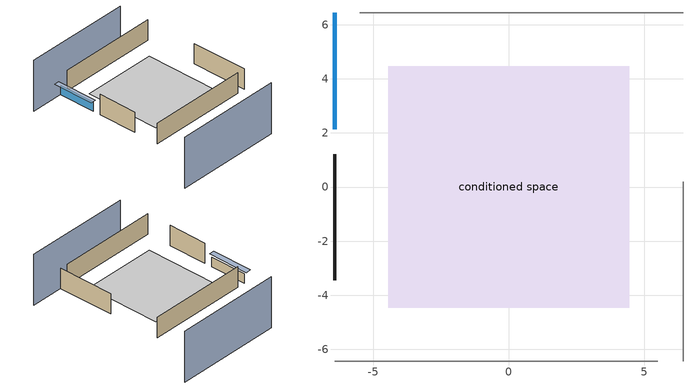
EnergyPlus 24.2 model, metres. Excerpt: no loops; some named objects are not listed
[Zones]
conditioned space
 floor adiabatic (Floor1 construction): -4.45,-4.45 -4.45,4.45 4.45,4.45 4.45,-4.45 z3.66
 wall outside (AdiabaticWallConstruction): -6.44,6.44 -6.44,2.13 z3.66:4.79
 wall outside (Wall1 construction): -6.44,1.2 -6.44,-3.45 z3.66:6.1
 wall adiabatic (Wall2 construction): 6.44,6.44 -5.51,6.44 z3.66:6.1
 wall adiabatic (Wall3 construction): 6.44,-6.44 6.44,0.2 z3.66:6.1
 wall adiabatic (Wall4 construction): -6.44,-6.44 5.51,-6.44 z3.66:6.1
 window (WindowConstruction): -6.44,6.44 -6.44,2.13 z3.66:4.79
 ceiling adiabatic (Floor2 construction): 4.45,-4.45 4.45,4.45 -4.45,4.45 -4.45,-4.45 z3.66
shading: 6.44,10.1 -6.44,10.1 / -6.44,-10.1 6.44,-10.1 z0:6.1; -6.44,1.83 -6.44,6.74 -7.05,6.74 -7.05,1.83 z5.09
[Building]
Building 1: Terrain=Suburbs
[Site:Location]
Renton Muni_WA: Latitude {deg}=47.49; Longitude {deg}=-122.21; Time Zone {hr}=-8; Elevation {m}=9; Keep Site Location Information=Yes
[Site:GroundTemperature:Shallow]
9.86948, 8.64481, 8.54673, 9.1279, 11.461, 13.7832, 15.7964, 17.0717, 17.1801, 16.1428, 14.1809, 11.93
[Site:WaterMainsTemperature]
Calculation Method=Schedule; Temperature Schedule=mains temperature schedule
[Material] Roughness=Rough; Thermal Absorptance=0.9
Name | Thickness {m} | Conductivity {W/m-K} | Density {kg/m3} | Specific Heat {J/kg-K} | Solar Absorptance | Visible Absorptance
ceiling stud and cavity | 0.0889 | 1.05181 | 20.9862 | 1087.66 | 0.7 | 0.7
floor covering | 0.0127 | 9.015625 | 54.468 | 1339.84 | 0.6 | 0.6
floor stud and cavity | 0.0889 | 2.00347 | 50.32683 | 1063.81 | 0.7 | 0.7
furniture material conditioned space 1 | 0.1524 | 0.115458 | 640.8 | 1214.23 | 0.6 | 0.6
gypsum board | 0.0127 | 0.160291 | 801 | 837.4 | 0.6 | 0.6
gypsum board 1 | 0.00254 | 0.160291 | 801 | 837.4 | 0.6 | 0.6
osb sheathing 0.5 in.; osb sheathing 0.5 in. 1; osb sheathing 0.5 in. 2; osb sheathing 0.5 in. 3 | 0.0127 | 0.115458 | 512.64 | 1214.23 | 0.7 | 0.7
wall rigid ins | 0.051816 | 0.029427 | 32.04 | 1214.23 | 0.7 | 0.7
wall rigid ins 1 | 0.512978 | 0.029427 | 32.04 | 1214.23 | 0.7 | 0.7
wall stud and cavity | 0.1397 | 0.230639 | 139.0536 | 1170.24 | 0.7 | 0.7
wall stud and cavity 1 | 0.1397 | 0.506836 | 139.0536 | 1170.24 | 0.7 | 0.7
wall stud and cavity 2 | 0.0889 | 0.380278 | 52.3479 | 1209.89 | 0.7 | 0.7
wall stud and cavity 3 | 0.0889 | 0.391764 | 83.0341 | 1211.67 | 0.7 | 0.7
wood siding | 0.0254 | 0.102417 | 544.68 | 1172.36 | 0.85 | 0.85
wood siding 1 | 0.0254 | 0.102417 | 544.68 | 1172.36 | 0.7 | 0.7
[WindowMaterial:SimpleGlazingSystem]
WindowMaterial: U-Factor {W/m2-K}=2.15764; Solar Heat Gain Coefficient=0.44
[Construction]
AdiabaticWallConstruction: wood siding 1, wall rigid ins 1, wall stud and cavity 2, gypsum board
Floor1 construction: floor stud and cavity, floor covering
Floor2 construction: ceiling stud and cavity, gypsum board 1
furniture construction conditioned space 1: furniture material conditioned space 1
PartitionWallConstruction: gypsum board, wall stud and cavity 3, gypsum board
Wall1 construction: wood siding, wall rigid ins, osb sheathing 0.5 in., wall stud and cavity, gypsum board
Wall2 construction: osb sheathing 0.5 in. 1, wall stud and cavity 1, gypsum board
Wall3 construction: osb sheathing 0.5 in. 2, wall stud and cavity 1, gypsum board
Wall4 construction: osb sheathing 0.5 in. 3, wall stud and cavity 1, gypsum board
WindowConstruction: WindowMaterial
[Zone]
conditioned space: Multiplier=1; Volume {m3}=193.461; Part of Total Floor Area=Yes
[Space]
conditioned space 1: Zone=conditioned space; Volume {m3}=193.461
[SurfaceProperty:IncidentSolarMultiplier]
Window1: Incident Solar Multiplier=1; Incident Solar Multiplier Schedule=trans schedule winter=0.85 summer=0.7
[InternalMass] Zone or ZoneList=conditioned space; Space or SpaceList=conditioned space 1
Name | Construction | Surface Area {m2}
furniture mass conditioned space 1 | furniture construction conditioned space 1 | 31.73568
partition wall mass | PartitionWallConstruction | 79.3392
[ElectricEquipment] Zone or ZoneList or Space or SpaceList=conditioned space 1; Design Level Calculation Method=EquipmentLevel; Fraction Latent=0
Name | Schedule | Design Level {W} | Fraction Radiant | Fraction Lost
clothes dryer | clothes dryer schedule | 0 | 0 | 1
clothes washer | clothes washer schedule | 0 | 0 | 1
cooking range | cooking range schedule | 0 | 0 | 1
dishwasher | dishwasher schedule | 0 | 0 | 1
fridge | fridge schedule | 46.9578 | 0.6 | 0
mech vent house fan | mech vent house fan schedule | 0 | 0 | 1
mech vent house fan cfis | mech vent house fan cfis schedule | 0 | 0 | 0
whole house fan | Always On Discrete | 0 | 0 | 1
[OtherEquipment] Zone or ZoneList or Space or SpaceList=conditioned space 1; Design Level Calculation Method=EquipmentLevel
Name | Fuel Type | Schedule | Design Level {W} | Fraction Latent | Fraction Radiant | Fraction Lost
clothes dryer 1 | Electricity | clothes dryer schedule | 0 | 0 | 0 | 1
cooking range 1 | Electricity | cooking range schedule | 0 | 0 | 0 | 1
general water use latent | None | general water use schedule | 0 | 1 | 0 | 0
general water use sensible | None | general water use schedule | 0 | 0 | 0.6 | 0
mech vent house fan latent load | None | Always On Discrete | 0 | 1 | 0 | 0
mech vent house fan sensible load | None | Always On Discrete | 0 | 0 | 0 | 0
water heater energy adjustment1 | Electricity | Always On Discrete | 0.01 | 0 | 0 | 1
[ZoneInfiltration:DesignFlowRate] Zone or ZoneList or Space or SpaceList=conditioned space 1; Schedule=Always On Discrete; Design Flow Rate Calculation Method=Flow/Zone; Design Flow Rate {m3/s}=0
infil flow; natural vent flow; whole house fan flow
[AvailabilityManager:Scheduled]
room ac airloop Availability Manager: Schedule=Always On Discrete
[EnergyManagementSystem:GlobalVariable]
infil_program_Qfan
infil_program_Qinf
natural_vent_program_Qnv
natural_vent_program_Qwhf
room_ac_airloop_Fan_RTF
[EnergyManagementSystem:Sensor]
Name | Output:Variable or Output:Meter Index Key | Output:Variable or Output:Meter
airflow_gain | infil flow | Infiltration Sensible Heat Gain Energy
airflow_gain_1 | natural vent flow | Infiltration Sensible Heat Gain Energy
airflow_gain_2 | whole house fan flow | Infiltration Sensible Heat Gain Energy
airflow_loss | infil flow | Infiltration Sensible Heat Loss Energy
airflow_loss_1 | natural vent flow | Infiltration Sensible Heat Loss Energy
airflow_loss_2 | whole house fan flow | Infiltration Sensible Heat Loss Energy
clg_load_cond |  | Cooling:EnergyTransfer:Zone:CONDITIONED SPACE
clg_sp_s; clg_sp_s_1 | cooling setpoint | Schedule Value
cool_season | cooling season schedule | Schedule Value
htg_load_cond |  | Heating:EnergyTransfer:Zone:CONDITIONED SPACE
htg_spt; htg_sp_s; htg_sp_s_1 | heating setpoint | Schedule Value
ig_ee_conv | clothes dryer | Electric Equipment Convective Heating Energy
ig_ee_conv_2 | cooking range | Electric Equipment Convective Heating Energy
ig_ee_conv_4 | fridge | Electric Equipment Convective Heating Energy
ig_ee_conv_5 | whole house fan | Electric Equipment Convective Heating Energy
ig_ee_rad | clothes dryer | Electric Equipment Radiant Heating Energy
ig_ee_rad_2 | cooking range | Electric Equipment Radiant Heating Energy
ig_ee_rad_4 | fridge | Electric Equipment Radiant Heating Energy
ig_ee_rad_5 | whole house fan | Electric Equipment Radiant Heating Energy
ig_oe_conv | clothes dryer 1 | Other Equipment Convective Heating Energy
ig_oe_conv_1 | cooking range 1 | Other Equipment Convective Heating Energy
ig_oe_conv_2 | general water use latent | Other Equipment Convective Heating Energy
ig_oe_conv_3 | general water use sensible | Other Equipment Convective Heating Energy
ig_oe_conv_4 | water heater energy adjustment1 | Other Equipment Convective Heating Energy
ig_oe_rad | clothes dryer 1 | Other Equipment Radiant Heating Energy
ig_oe_rad_1 | cooking range 1 | Other Equipment Radiant Heating Energy
ig_oe_rad_2 | general water use latent | Other Equipment Radiant Heating Energy
ig_oe_rad_3 | general water use sensible | Other Equipment Radiant Heating Energy
ig_oe_rad_4 | water heater energy adjustment1 | Other Equipment Radiant Heating Energy
im_conv | furniture mass conditioned space 1 | Surface Inside Face Convection Heat Gain Energy
im_conv_1 | partition wall mass | Surface Inside Face Convection Heat Gain Energy
im_ig | furniture mass conditioned space 1 | Surface Inside Face Internal Gains Radiation Heat Gain Energy
im_ig_1 | partition wall mass | Surface Inside Face Internal Gains Radiation Heat Gain Energy
im_lgt | furniture mass conditioned space 1 | Surface Inside Face Lights Radiation Heat Gain Energy
im_lgt_1 | partition wall mass | Surface Inside Face Lights Radiation Heat Gain Energy
im_sol | furniture mass conditioned space 1 | Surface Inside Face Solar Radiation Heat Gain Energy
im_sol_1 | partition wall mass | Surface Inside Face Solar Radiation Heat Gain Energy
im_surf | furniture mass conditioned space 1 | Surface Inside Face Net Surface Thermal Radiation Heat Gain Energy
im_surf_1 | partition wall mass | Surface Inside Face Net Surface Thermal Radiation Heat Gain Energy
mv_conv | mech vent house fan | Electric Equipment Convective Heating Energy
mv_conv_1 | mech vent house fan cfis | Electric Equipment Convective Heating Energy
mv_conv_2 | mech vent house fan latent load | Other Equipment Convective Heating Energy
mv_conv_3 | mech vent house fan sensible load | Other Equipment Convective Heating Energy
mv_rad | mech vent house fan | Electric Equipment Radiant Heating Energy
mv_rad_1 | mech vent house fan cfis | Electric Equipment Radiant Heating Energy
mv_rad_2 | mech vent house fan latent load | Other Equipment Radiant Heating Energy
mv_rad_3 | mech vent house fan sensible load | Other Equipment Radiant Heating Energy
natural_vent_s | natural vent schedule | Schedule Value
oa_temp |  | Site Outdoor Air Drybulb Temperature
out_pb_s |  | Site Outdoor Air Barometric Pressure
out_wt_s |  | Site Outdoor Air Humidity Ratio
site_vw_s |  | Site Wind Speed
ss_back_out | Window1 | Surface Window Shortwave from Zone Back Out Window Heat Transfer Rate
ss_conv | Window1 | Surface Inside Face Convection Heat Gain Energy
ss_ig | Window1 | Surface Inside Face Internal Gains Radiation Heat Gain Energy
ss_surf | Window1 | Surface Inside Face Net Surface Thermal Radiation Heat Gain Energy
ss_trans_in | Window1 | Surface Window Transmitted Solar Radiation Rate
ss_trans_out | Window1 | Surface Inside Face Initial Transmitted Diffuse Transmitted Out Window Solar Radiation Rate
s_conv | Floor1 | Surface Inside Face Convection Heat Gain Energy
s_conv_1 | Floor2 | Surface Inside Face Convection Heat Gain Energy
s_conv_2 | Wall1 | Surface Inside Face Convection Heat Gain Energy
s_conv_3 | Wall2 | Surface Inside Face Convection Heat Gain Energy
s_conv_4 | Wall3 | Surface Inside Face Convection Heat Gain Energy
s_conv_5 | Wall4 | Surface Inside Face Convection Heat Gain Energy
s_ig | Floor1 | Surface Inside Face Internal Gains Radiation Heat Gain Energy
s_ig_1 | Floor2 | Surface Inside Face Internal Gains Radiation Heat Gain Energy
s_ig_2 | Wall1 | Surface Inside Face Internal Gains Radiation Heat Gain Energy
s_ig_3 | Wall2 | Surface Inside Face Internal Gains Radiation Heat Gain Energy
s_ig_4 | Wall3 | Surface Inside Face Internal Gains Radiation Heat Gain Energy
s_ig_5 | Wall4 | Surface Inside Face Internal Gains Radiation Heat Gain Energy
s_lgt | Floor1 | Surface Inside Face Lights Radiation Heat Gain Energy
s_lgt_1 | Floor2 | Surface Inside Face Lights Radiation Heat Gain Energy
s_lgt_2 | Wall1 | Surface Inside Face Lights Radiation Heat Gain Energy
s_lgt_3 | Wall2 | Surface Inside Face Lights Radiation Heat Gain Energy
s_lgt_4 | Wall3 | Surface Inside Face Lights Radiation Heat Gain Energy
s_lgt_5 | Wall4 | Surface Inside Face Lights Radiation Heat Gain Energy
s_sol | Floor1 | Surface Inside Face Solar Radiation Heat Gain Energy
s_sol_1 | Floor2 | Surface Inside Face Solar Radiation Heat Gain Energy
s_sol_2 | Wall1 | Surface Inside Face Solar Radiation Heat Gain Energy
s_sol_3 | Wall2 | Surface Inside Face Solar Radiation Heat Gain Energy
s_sol_4 | Wall3 | Surface Inside Face Solar Radiation Heat Gain Energy
s_sol_5 | Wall4 | Surface Inside Face Solar Radiation Heat Gain Energy
s_surf | Floor1 | Surface Inside Face Net Surface Thermal Radiation Heat Gain Energy
s_surf_1 | Floor2 | Surface Inside Face Net Surface Thermal Radiation Heat Gain Energy
s_surf_2 | Wall1 | Surface Inside Face Net Surface Thermal Radiation Heat Gain Energy
s_surf_3 | Wall2 | Surface Inside Face Net Surface Thermal Radiation Heat Gain Energy
s_surf_4 | Wall3 | Surface Inside Face Net Surface Thermal Radiation Heat Gain Energy
s_surf_5 | Wall4 | Surface Inside Face Net Surface Thermal Radiation Heat Gain Energy
[EnergyManagementSystem:Actuator]
Name | Actuated Component Unique | Actuated Component Type | Actuated Component Control Type
fridge_schedule_act | fridge schedule | Schedule:Constant | Schedule Value
infil_flow_act | infil flow | Zone Infiltration | Air Exchange Flow Rate
mech_vent_house_fan_cfis_act | mech vent house fan cfis | ElectricEquipment | Electricity Rate
mech_vent_house_fan_latent_load_act | mech vent house fan latent load | OtherEquipment | Power Level
mech_vent_house_fan_sensible_load_act | mech vent house fan sensible load | OtherEquipment | Power Level
natural_vent_flow_act | natural vent flow | Zone Infiltration | Air Exchange Flow Rate
other_heated_space_temp_sch | other heated space | Schedule:Constant | Schedule Value
water_heater_ec_adj_act | water heater energy adjustment1 | OtherEquipment | Power Level
whole_house_fan_act | whole house fan | ElectricEquipment | Electricity Rate
whole_house_fan_flow_act | whole house fan flow | Zone Infiltration | Air Exchange Flow Rate
[EnergyManagementSystem:Program]
component_loads_program: Set loads_htg_walls = 0; Set loads_htg_rim_joists = 0; Set loads_htg_foundation_walls = 0; Set loads_htg_floors = 0; Set loads_htg_slabs = 0; Set loads_htg_ceilings = 0; Set loads_htg_roofs = 0; Set loads_htg_windows_conduction = 0; Set loads_htg_windows_solar = 0; Set loads_htg_doors = 0; Set loads_htg_skylights_conduction = 0; Set loads_htg_skylights_solar = 0; Set loads_htg_internal_mass = 0; Set loads_htg_intgains = 0; Set loads_htg_lighting = 0; Set loads_htg_infil = 0; Set loads_htg_mechvent = 0; Set loads_htg_natvent = 0; Set loads_htg_whf = 0; Set loads_htg_ducts = 0; Set loads_clg_walls = 0; Set loads_clg_rim_joists = 0; Set loads_clg_foundation_walls = 0; Set loads_clg_floors = 0; Set loads_clg_slabs = 0; Set loads_clg_ceilings = 0; Set loads_clg_roofs = 0; Set loads_clg_windows_conduction = 0; Set loads_clg_windows_solar = 0; Set loads_clg_doors = 0; Set loads_clg_skylights_conduction = 0; Set loads_clg_skylights_solar = 0; Set loads_clg_internal_mass = 0; Set loads_clg_intgains = 0; Set loads_clg_lighting = 0; Set loads_clg_infil = 0; Set loads_clg_mechvent = 0; Set loads_clg_natvent = 0; Set loads_clg_whf = 0; Set loads_clg_ducts = 0; Set hr_walls = 0; Set hr_walls = hr_walls + s_conv_2 + s_ig_2 + s_sol_2 + s_lgt_2 + s_surf_2; Set hr_walls = hr_walls + s_conv_3 + s_ig_3 + s_sol_3 + s_lgt_3 + s_surf_3; Set hr_walls = hr_walls + s_conv_4 + s_ig_4 + s_sol_4 + s_lgt_4 + s_surf_4; Set hr_walls = hr_walls + s_conv_5 + s_ig_5 + s_sol_5 + s_lgt_5 + s_surf_5; Set hr_rim_joists = 0; Set hr_foundation_walls = 0; Set hr_floors = 0; Set hr_floors = hr_floors + s_conv + s_ig + s_sol + s_lgt + s_surf; Set hr_slabs = 0; Set hr_ceilings = 0; Set hr_ceilings = hr_ceilings + s_conv_1 + s_ig_1 + s_sol_1 + s_lgt_1 + s_surf_1; Set hr_roofs = 0; Set hr_windows_conduction = 0; Set hr_windows_conduction = hr_windows_conduction + ss_conv; Set hr_windows_conduction = hr_windows_conduction + ss_ig; Set hr_windows_conduction = hr_windows_conduction + ss_surf; Set hr_windows_solar = 0; Set hr_windows_solar = hr_windows_solar - ss_trans_in * ZoneTimestep * 3600 + ss_back_out * ZoneTimestep * 3600 + ss_trans_out * ZoneTimestep * 3600; Set hr_doors = 0; Set hr_skylights_conduction = 0; Set hr_skylights_solar = 0; Set hr_internal_mass = 0; Set hr_internal_mass = hr_internal_mass + im_conv + im_ig + im_sol + im_lgt + im_surf; Set hr_internal_mass = hr_internal_mass + im_conv_1 + im_ig_1 + im_sol_1 + im_lgt_1 + im_surf_1; Set hr_intgains = 0; Set hr_intgains = hr_intgains - ig_ee_conv - ig_ee_rad - ig_ee_conv_1 - ig_ee_rad_1 - ig_ee_conv_2 - ig_ee_rad_2 - ig_ee_conv_3 - ig_ee_rad_3 - ig_ee_conv_4 - ig_ee_rad_4 - ig_ee_conv_5 - ig_ee_rad_5 - ig_oe_conv - ig_oe_rad - ig_oe_conv_1 - ig_oe_rad_1 - ig_oe_conv_2 - ig_oe_rad_2 - ig_oe_conv_3 - ig_oe_rad_3 - ig_oe_conv_4 - ig_oe_rad_4; Set hr_lighting = 0; Set hr_infil = 0; Set hr_infil = hr_infil - airflow_gain + airflow_loss; Set hr_natvent = 0; Set hr_natvent = hr_natvent - airflow_gain_1 + airflow_loss_1; Set hr_whf = 0; Set hr_whf = hr_whf - airflow_gain_2 + airflow_loss_2; Set hr_mechvent = 0; Set hr_mechvent = hr_mechvent - mv_conv - mv_rad - mv_conv_1 - mv_rad_1 - mv_conv_2 - mv_rad_2 - mv_conv_3 - mv_rad_3; Set hr_ducts = 0; Set htg_mode = 0; Set clg_mode = 0; If (htg_load_cond > 0); Set htg_mode = 1.0; ElseIf (clg_load_cond > 0); Set clg_mode = 0.4; Else; Set htg_season = 0; Set clg_season = 0; If ((DayOfYear >= 1) && (DayOfYear <= 365)); Set clg_season = 1; EndIf; If ((DayOfYear >= 1) && (DayOfYear <= 365)); Set htg_season = 1; EndIf; If ((airflow_gain_1 <> 0) || (airflow_loss_1 <> 0)) && (clg_season == 1); Set clg_mode = 0.4; ElseIf ((airflow_gain_2 <> 0) || (airflow_loss_2 <> 0)) && (clg_season == 1); Set clg_mode = 0.4; Else; Set Tmid_setpoint = (htg_sp_s_1 + clg_sp_s_1) / 2; If (tin_s_1 > Tmid_setpoint) && (clg_season == 1); Set clg_mode = 0.4; ElseIf (tin_s_1 < Tmid_setpoint) && (htg_season == 1); Set htg_mode = 1.0; EndIf; EndIf; EndIf; Set loads_htg_walls = loads_htg_walls + (hr_walls * htg_mode * 1); Set loads_htg_rim_joists = loads_htg_rim_joists + (hr_rim_joists * htg_mode * 1); Set loads_htg_foundation_walls = loads_htg_foundation_walls + (hr_foundation_walls * htg_mode * 1); Set loads_htg_floors = loads_htg_floors + (hr_floors * htg_mode * 1); Set loads_htg_slabs = loads_htg_slabs + (hr_slabs * htg_mode * 1); Set loads_htg_ceilings = loads_htg_ceilings + (hr_ceilings * htg_mode * 1); Set loads_htg_roofs = loads_htg_roofs + (hr_roofs * htg_mode * 1); Set loads_htg_windows_conduction = loads_htg_windows_conduction + (hr_windows_conduction * htg_mode * 1); Set loads_htg_windows_solar = loads_htg_windows_solar + (hr_windows_solar * htg_mode * 1); Set loads_htg_doors = loads_htg_doors + (hr_doors * htg_mode * 1); Set loads_htg_skylights_conduction = loads_htg_skylights_conduction + (hr_skylights_conduction * htg_mode * 1); Set loads_htg_skylights_solar = loads_htg_skylights_solar + (hr_skylights_solar * htg_mode * 1); Set loads_htg_internal_mass = loads_htg_internal_mass + (hr_internal_mass * htg_mode * 1); Set loads_htg_intgains = loads_htg_intgains + (hr_intgains * htg_mode * 1); Set loads_htg_lighting = loads_htg_lighting + (hr_lighting * htg_mode * 1); Set loads_htg_infil = loads_htg_infil + (hr_infil * htg_mode * 1); Set loads_htg_mechvent = loads_htg_mechvent + (hr_mechvent * htg_mode * 1); Set loads_htg_natvent = loads_htg_natvent + (hr_natvent * htg_mode * 1); Set loads_htg_whf = loads_htg_whf + (hr_whf * htg_mode * 1); Set loads_htg_ducts = loads_htg_ducts + (hr_ducts * htg_mode * 1); Set loads_clg_walls = loads_clg_walls + (-hr_walls * clg_mode * 1); Set loads_clg_rim_joists = loads_clg_rim_joists + (-hr_rim_joists * clg_mode * 1); Set loads_clg_foundation_walls = loads_clg_foundation_walls + (-hr_foundation_walls * clg_mode * 1); Set loads_clg_floors = loads_clg_floors + (-hr_floors * clg_mode * 1); Set loads_clg_slabs = loads_clg_slabs + (-hr_slabs * clg_mode * 1); Set loads_clg_ceilings = loads_clg_ceilings + (-hr_ceilings * clg_mode * 1); Set loads_clg_roofs = loads_clg_roofs + (-hr_roofs * clg_mode * 1); Set loads_clg_windows_conduction = loads_clg_windows_conduction + (-hr_windows_conduction * clg_mode * 1); Set loads_clg_windows_solar = loads_clg_windows_solar + (-hr_windows_solar * clg_mode * 1); Set loads_clg_doors = loads_clg_doors + (-hr_doors * clg_mode * 1); Set loads_clg_skylights_conduction = loads_clg_skylights_conduction + (-hr_skylights_conduction * clg_mode * 1); Set loads_clg_skylights_solar = loads_clg_skylights_solar + (-hr_skylights_solar * clg_mode * 1); Set loads_clg_internal_mass = loads_clg_internal_mass + (-hr_internal_mass * clg_mode * 1); Set loads_clg_intgains = loads_clg_intgains + (-hr_intgains * clg_mode * 1); Set loads_clg_lighting = loads_clg_lighting + (-hr_lighting * clg_mode * 1); Set loads_clg_infil = loads_clg_infil + (-hr_infil * clg_mode * 1); Set loads_clg_mechvent = loads_clg_mechvent + (-hr_mechvent * clg_mode * 1); Set loads_clg_natvent = loads_clg_natvent + (-hr_natvent * clg_mode * 1); Set loads_clg_whf = loads_clg_whf + (-hr_whf * clg_mode * 1); Set loads_clg_ducts = loads_clg_ducts + (-hr_ducts * clg_mode * 1)
fridge_schedule_program: Set Tin = fridge_tin_s*(9.0/5.0)+32.0; Set fridge_schedule_act = 0; If (Hour == 0); Set fridge_schedule_act = (-0.487+0.019*Tin); ElseIf (Hour == 1); Set fridge_schedule_act = (-0.34+0.016*Tin); ElseIf (Hour == 2); Set fridge_schedule_act = (-0.37+0.017*Tin); ElseIf (Hour == 3); Set fridge_schedule_act = (-0.361+0.016*Tin); ElseIf (Hour == 4); Set fridge_schedule_act = (-0.515+0.018*Tin); ElseIf (Hour == 5); Set fridge_schedule_act = (-0.684+0.021*Tin); ElseIf (Hour == 6); Set fridge_schedule_act = (-0.471+0.019*Tin); ElseIf (Hour == 7); Set fridge_schedule_act = (-0.159+0.015*Tin); ElseIf (Hour == 8); Set fridge_schedule_act = (-0.079+0.015*Tin); ElseIf (Hour == 9); Set fridge_schedule_act = (-0.417+0.019*Tin); ElseIf (Hour == 10); Set fridge_schedule_act = (-0.411+0.018*Tin); ElseIf (Hour == 11); Set fridge_schedule_act = (-0.386+0.018*Tin); ElseIf (Hour == 12); Set fridge_schedule_act = (-0.24+0.016*Tin); ElseIf (Hour == 13); Set fridge_schedule_act = (-0.314+0.017*Tin); ElseIf (Hour == 14); Set fridge_schedule_act = (-0.16+0.015*Tin); ElseIf (Hour == 15); Set fridge_schedule_act = (-0.121+0.015*Tin); ElseIf (Hour == 16); Set fridge_schedule_act = (-0.469+0.02*Tin); ElseIf (Hour == 17); Set fridge_schedule_act = (-0.412+0.02*Tin); ElseIf (Hour == 18); Set fridge_schedule_act = (-0.091+0.017*Tin); ElseIf (Hour == 19); Set fridge_schedule_act = (0.077+0.014*Tin); ElseIf (Hour == 20); Set fridge_schedule_act = (-0.118+0.016*Tin); ElseIf (Hour == 21); Set fridge_schedule_act = (-0.247+0.017*Tin); ElseIf (Hour == 22); Set fridge_schedule_act = (-0.445+0.019*Tin); ElseIf (Hour == 23); Set fridge_schedule_act = (-0.544+0.02*Tin); EndIf
infil_program: Set p_m = 0.14; Set p_s = 0.22; Set s_m = 270; Set s_s = 370; Set z_m = 9.99744; Set z_s = 6.096; Set f_t = (((s_m/z_m)^p_m)*((z_s/s_s)^p_s)); Set Tdiff = tin_s-tout_s; Set dT = @Abs Tdiff; Set c = 0.0041; Set Cs = 0.0571; Set Cw = 0.1639; Set n = 0.65; Set sft = (f_t*0.5); Set temp1 = ((c*Cw)*((sft*site_vw_s)^(2*n)))^2; Set Qinf = (((c*Cs*(dT^n))^2)+temp1)^0.5; Set Qinf = (@Max Qinf 0); Set mech_vent_house_fan_sensible_load_act = 0.0; Set mech_vent_house_fan_latent_load_act = 0.0; Set OASupInPb = out_pb_s; Set OASupInTemp = tout_s; Set OASupInW = out_wt_s; Set OASupRho = (@RhoAirFnPbTdbW OASupInPb OASupInTemp OASupInW); Set OASupCp = (@CpAirFnW OASupInW); Set OASupInEnth = (@HFnTdbW OASupInTemp OASupInW); Set ZoneTemp = tin_s; Set ZoneW = win_s; Set ZoneCp = (@CpAirFnW ZoneW); Set ZoneAirEnth = (@HFnTdbW ZoneTemp ZoneW); Set mech_vent_house_fan_cfis_act = 0.0; Set QWHV_cfis_sup = 0.0; Set QWHV_cfis_suppl_sup = 0.0; Set QWHV_cfis_suppl_exh = 0.0; Set Qrange = 0; Set Qbath = 0; Set Qdryer = 0; Set QWHV_sup = 0.0; Set QWHV_exh = 0.0; Set Qsupply = QWHV_sup + QWHV_cfis_sup + QWHV_cfis_suppl_sup; Set Qexhaust = Qrange + Qbath + Qdryer + QWHV_exh + QWHV_cfis_suppl_exh; Set Qfan = (@Max Qexhaust Qsupply); Set Qducts = 0; If Qducts < 0; Set Qsupply = Qsupply - Qducts; Else; Set Qexhaust = Qexhaust + Qducts; EndIf; Set Qfan_with_ducts = (@Max Qexhaust Qsupply); Set Qimb = (@Abs (Qsupply - Qexhaust)); If Qinf + Qimb > 0; Set Qtot = Qfan_with_ducts + (Qinf^2) / (Qinf + Qimb); Else; Set Qtot = Qfan_with_ducts; EndIf; Set Qinf_adj = Qtot - Qfan; Set infil_flow_act = Qinf_adj; Set infil_program_Qinf = Qinf_adj; Set infil_program_Qfan = Qfan; Set Qload = Qfan; Set Effectiveness_Sens = 0.0; Set Effectiveness_Lat = 0.0; Set Fan_MFR = Qload * OASupRho; Set ZoneInEnth = OASupInEnth; Set ZoneInTemp = OASupInTemp; Set FanTotalToCond = Fan_MFR * (ZoneInEnth - ZoneAirEnth); Set FanSensToCond = Fan_MFR * ZoneCp * (ZoneInTemp - ZoneTemp); Set FanLatToCond = FanTotalToCond - FanSensToCond; Set mech_vent_house_fan_sensible_load_act = mech_vent_house_fan_sensible_load_act + FanSensToCond; Set mech_vent_house_fan_latent_load_act = mech_vent_house_fan_latent_load_act + FanLatToCond
natural_vent_program: Set Tin = tin_s; Set Tout = tout_s; Set Wout = out_wt_s; Set Pbar = out_pb_s; Set Phiout = (@RhFnTdbWPb Tout Wout Pbar); Set MaxHR = 0.0115; Set Tnvsp = (htg_sp_s + clg_sp_s) / 2; Set NVavail = natural_vent_s; Set ClgSsnAvail = cool_season; Set Qnv = 0; Set Qwhf = 0; Set whole_house_fan_act = 0; If ((Wout < MaxHR) && (Tin > Tout) && (Tin > Tnvsp) && (ClgSsnAvail > 0)); Set WHF_Flow = 0; Set Adj = (Tin-Tnvsp)/(Tin-Tout); Set Adj = (@Min Adj 1); Set Adj = (@Max Adj 0); If (WHF_Flow > 0); Set Qwhf = WHF_Flow*Adj; Set WHF_W = 0; Set whole_house_fan_act = WHF_W*Adj; ElseIf (NVavail > 0); Set NVArea = 0; Set Cs = 8.968567957270247e-05; Set Cw = 9.737000237749344e-05; Set Tdiff = Tin-Tout; Set dT = (@Abs Tdiff); Set Vwind = site_vw_s; Set SGNV = NVArea*Adj*((((Cs*dT)+(Cw*(Vwind^2)))^0.5)/1000); Set MaxNV = 1.0747816439808002; Set Qnv = (@Min SGNV MaxNV); EndIf; EndIf; Set natural_vent_flow_act = Qnv; Set whole_house_fan_flow_act = Qwhf; Set natural_vent_program_Qnv = Qnv; Set natural_vent_program_Qwhf = Qwhf
other_heated_space_Temperature_Program: Set other_heated_space_temp_sch = 0.0; Set other_heated_space_temp_sch = other_heated_space_temp_sch + (cond_zone_temp * 0.5); Set other_heated_space_temp_sch = other_heated_space_temp_sch + (oa_temp * 0.5); If other_heated_space_temp_sch < htg_spt; Set other_heated_space_temp_sch = htg_spt; EndIf
room_ac_supply_fan_disaggregate_program: Set room_ac_supply_fan_clg = 0; If room_ac_clg_coil_s > 0; Set room_ac_supply_fan_clg = room_ac_supply_fan_s; EndIf
total_airflows_program: Set total_infil_flow_rate = 0; Set total_mechvent_flow_rate = 0; Set total_natvent_flow_rate = 0; Set total_whf_flow_rate = 0; Set total_infil_flow_rate = total_infil_flow_rate + (infil_program_Qinf * 1); Set total_mechvent_flow_rate = total_mechvent_flow_rate + (infil_program_Qfan * 1); Set total_natvent_flow_rate = total_natvent_flow_rate + (natural_vent_program_Qnv * 1); Set total_whf_flow_rate = total_whf_flow_rate + (natural_vent_program_Qwhf * 1)
total_loads_program: Set loads_htg_tot = 0; Set loads_clg_tot = 0; If htg_load_cond > 0; Set loads_htg_tot = loads_htg_tot + (htg_load_cond - clg_load_cond) * 1.0; EndIf; Set loads_htg_tot = (@Max loads_htg_tot 0); If clg_load_cond > 0; Set loads_clg_tot = loads_clg_tot + (clg_load_cond - htg_load_cond) * 0.4; EndIf; Set loads_clg_tot = (@Max loads_clg_tot 0)
[Schedule:Day:Interval]
trans schedule winter=0.85 summer=0.7 day; trans schedule winter=0.85 summer=0.7 day 2: No, 24:00, 0.85
trans schedule winter=0.85 summer=0.7 day 1: No, 24:00, 0.7
trans schedule winter=0.85 summer=0.7 default day; clothes dryer schedule day 1; clothes dryer schedule default day; clothes washer schedule day 1; clothes washer schedule default day; cooking range schedule day 1; cooking range schedule default day; dishwasher schedule day 1; dishwasher schedule default day; general water use schedule day 1; general water use schedule default day: No, 24:00, 0
[Schedule:Week:Daily]
trans schedule winter=0.85 summer=0.7 Week Rule - Jan1-May26: trans schedule winter=0.85 summer=0.7 day, trans schedule winter=0.85 summer=0.7 day, trans schedule winter=0.85 summer=0.7 day, trans schedule winter=0.85 summer=0.7 day, trans schedule winter=0.85 summer=0.7 day, trans schedule winter=0.85 summer=0.7 day, trans schedule winter=0.85 summer=0.7 day, trans schedule winter=0.85 summer=0.7 default day, trans schedule winter=0.85 summer=0.7 default day, trans schedule winter=0.85 summer=0.7 default day, trans schedule winter=0.85 summer=0.7 default day, trans schedule winter=0.85 summer=0.7 default day
trans schedule winter=0.85 summer=0.7 Week Rule - May27-Jun2: trans schedule winter=0.85 summer=0.7 day, trans schedule winter=0.85 summer=0.7 day, trans schedule winter=0.85 summer=0.7 day, trans schedule winter=0.85 summer=0.7 day, trans schedule winter=0.85 summer=0.7 day, trans schedule winter=0.85 summer=0.7 day 1, trans schedule winter=0.85 summer=0.7 day 1, trans schedule winter=0.85 summer=0.7 default day, trans schedule winter=0.85 summer=0.7 default day, trans schedule winter=0.85 summer=0.7 default day, trans schedule winter=0.85 summer=0.7 default day, trans schedule winter=0.85 summer=0.7 default day
trans schedule winter=0.85 summer=0.7 Week Rule - Jun3-Sep29: trans schedule winter=0.85 summer=0.7 day 1, trans schedule winter=0.85 summer=0.7 day 1, trans schedule winter=0.85 summer=0.7 day 1, trans schedule winter=0.85 summer=0.7 day 1, trans schedule winter=0.85 summer=0.7 day 1, trans schedule winter=0.85 summer=0.7 day 1, trans schedule winter=0.85 summer=0.7 day 1, trans schedule winter=0.85 summer=0.7 default day, trans schedule winter=0.85 summer=0.7 default day, trans schedule winter=0.85 summer=0.7 default day, trans schedule winter=0.85 summer=0.7 default day, trans schedule winter=0.85 summer=0.7 default day
trans schedule winter=0.85 summer=0.7 Week Rule - Sep30-Oct6: trans schedule winter=0.85 summer=0.7 day 1, trans schedule winter=0.85 summer=0.7 day 2, trans schedule winter=0.85 summer=0.7 day 2, trans schedule winter=0.85 summer=0.7 day 2, trans schedule winter=0.85 summer=0.7 day 2, trans schedule winter=0.85 summer=0.7 day 2, trans schedule winter=0.85 summer=0.7 day 2, trans schedule winter=0.85 summer=0.7 default day, trans schedule winter=0.85 summer=0.7 default day, trans schedule winter=0.85 summer=0.7 default day, trans schedule winter=0.85 summer=0.7 default day, trans schedule winter=0.85 summer=0.7 default day
trans schedule winter=0.85 summer=0.7 Week Rule - Oct7-Dec31: trans schedule winter=0.85 summer=0.7 day 2, trans schedule winter=0.85 summer=0.7 day 2, trans schedule winter=0.85 summer=0.7 day 2, trans schedule winter=0.85 summer=0.7 day 2, trans schedule winter=0.85 summer=0.7 day 2, trans schedule winter=0.85 summer=0.7 day 2, trans schedule winter=0.85 summer=0.7 day 2, trans schedule winter=0.85 summer=0.7 default day, trans schedule winter=0.85 summer=0.7 default day, trans schedule winter=0.85 summer=0.7 default day, trans schedule winter=0.85 summer=0.7 default day, trans schedule winter=0.85 summer=0.7 default day
clothes dryer schedule Week Rule - Jan1-Dec31: clothes dryer schedule day 1, clothes dryer schedule day 1, clothes dryer schedule day 1, clothes dryer schedule day 1, clothes dryer schedule day 1, clothes dryer schedule day 1, clothes dryer schedule day 1, clothes dryer schedule default day, clothes dryer schedule default day, clothes dryer schedule default day, clothes dryer schedule default day, clothes dryer schedule default day
clothes washer schedule Week Rule - Jan1-Dec31: clothes washer schedule day 1, clothes washer schedule day 1, clothes washer schedule day 1, clothes washer schedule day 1, clothes washer schedule day 1, clothes washer schedule day 1, clothes washer schedule day 1, clothes washer schedule default day, clothes washer schedule default day, clothes washer schedule default day, clothes washer schedule default day, clothes washer schedule default day
cooking range schedule Week Rule - Jan1-Dec31: cooking range schedule day 1, cooking range schedule day 1, cooking range schedule day 1, cooking range schedule day 1, cooking range schedule day 1, cooking range schedule day 1, cooking range schedule day 1, cooking range schedule default day, cooking range schedule default day, cooking range schedule default day, cooking range schedule default day, cooking range schedule default day
dishwasher schedule Week Rule - Jan1-Dec31: dishwasher schedule day 1, dishwasher schedule day 1, dishwasher schedule day 1, dishwasher schedule day 1, dishwasher schedule day 1, dishwasher schedule day 1, dishwasher schedule day 1, dishwasher schedule default day, dishwasher schedule default day, dishwasher schedule default day, dishwasher schedule default day, dishwasher schedule default day
general water use schedule Week Rule - Jan1-Dec31: general water use schedule day 1, general water use schedule day 1, general water use schedule day 1, general water use schedule day 1, general water use schedule day 1, general water use schedule day 1, general water use schedule day 1, general water use schedule default day, general water use schedule default day, general water use schedule default day, general water use schedule default day, general water use schedule default day
[Schedule:Year]
trans schedule winter=0.85 summer=0.7: trans schedule winter=0.85 summer=0.7 Week Rule - Jan1-May26, 1, 1, 5, 26, trans schedule winter=0.85 summer=0.7 Week Rule - May27-Jun2, 5, 27, 6, 2, trans schedule winter=0.85 summer=0.7 Week Rule - Jun3-Sep29, 6, 3, 9, 29, trans schedule winter=0.85 summer=0.7 Week Rule - Sep30-Oct6, 9, 30, 10, 6, trans schedule winter=0.85 summer=0.7 Week Rule - Oct7-Dec31, 10, 7, 12, 31
clothes dryer schedule: clothes dryer schedule Week Rule - Jan1-Dec31, 1, 1, 12, 31
clothes washer schedule: clothes washer schedule Week Rule - Jan1-Dec31, 1, 1, 12, 31
cooking range schedule: cooking range schedule Week Rule - Jan1-Dec31, 1, 1, 12, 31
dishwasher schedule: dishwasher schedule Week Rule - Jan1-Dec31, 1, 1, 12, 31
general water use schedule: general water use schedule Week Rule - Jan1-Dec31, 1, 1, 12, 31
[Schedule:Constant]
Name | Hourly Value
fridge schedule | 0
mech vent house fan schedule; mech vent house fan cfis schedule; Always On Discrete | 1
[Schedule:Compact]
mains temperature schedule: Through: 01/01, For: AllDays, Until: 24:00, 12.8006, Through: 01/02, For: AllDays, Until: 24:00, 12.7583, Through: 01/03, For: AllDays, Until: 24:00, 12.7172, Through: 01/04, For: AllDays, Until: 24:00, 12.6767, Through: 01/05, For: AllDays, Until: 24:00, 12.6378, Through: 01/06, For: AllDays, Until: 24:00, 12.5989, Through: 01/07, For: AllDays, Until: 24:00, 12.5617, Through: 01/08, For: AllDays, Until: 24:00, 12.5256, Through: 01/09, For: AllDays, Until: 24:00, 12.49, Through: 01/10, For: AllDays, Until: 24:00, 12.4561, Through: 01/11, For: AllDays, Until: 24:00, 12.4228, Through: 01/12, For: AllDays, Until: 24:00, 12.3906, Through: 01/13, For: AllDays, Until: 24:00, 12.36, Through: 01/14, For: AllDays, Until: 24:00, 12.33, Through: 01/15, For: AllDays, Until: 24:00, 12.3011, Through: 01/16, For: AllDays, Until: 24:00, 12.2733, Through: 01/17, For: AllDays, Until: 24:00, 12.2467, Through: 01/18, For: AllDays, Until: 24:00, 12.2211, Through: 01/19, For: AllDays, Until: 24:00, 12.1967, Through: 01/20, For: AllDays, Until: 24:00, 12.1733, Through: 01/21, For: AllDays, Until: 24:00, 12.1517, Through: 01/22, For: AllDays, Until: 24:00, 12.1306, Through: 01/23, For: AllDays, Until: 24:00, 12.1106, Through: 01/24, For: AllDays, Until: 24:00, 12.0922, Through: 01/25, For: AllDays, Until: 24:00, 12.0744, Through: 01/26, For: AllDays, Until: 24:00, 12.0583, Through: 01/27, For: AllDays, Until: 24:00, 12.0433, Through: 01/28, For: AllDays, Until: 24:00, 12.0289, Through: 01/29, For: AllDays, Until: 24:00, 12.0161, Through: 01/30, For: AllDays, Until: 24:00, 12.005, Through: 01/31, For: AllDays, Until: 24:00, 11.9944, Through: 02/01, For: AllDays, Until: 24:00, 11.985, Through: 02/02, For: AllDays, Until: 24:00, 11.9772, Through: 02/03, For: AllDays, Until: 24:00, 11.9706, Through: 02/04, For: AllDays, Until: 24:00, 11.965, Through: 02/05, For: AllDays, Until: 24:00, 11.9606, Through: 02/06, For: AllDays, Until: 24:00, 11.9572, Through: 02/07, For: AllDays, Until: 24:00, 11.955, Through: 02/08, For: AllDays, Until: 24:00, 11.9544, Through: 02/09, For: AllDays, Until: 24:00, 11.955, Through: 02/10, For: AllDays, Until: 24:00, 11.9567, Through: 02/11, For: AllDays, Until: 24:00, 11.9594, Through: 02/12, For: AllDays, Until: 24:00, 11.9633, Through: 02/13, For: AllDays, Until: 24:00, 11.9683, Through: 02/14, For: AllDays, Until: 24:00, 11.975, Through: 02/15, For: AllDays, Until: 24:00, 11.9828, Through: 02/16, For: AllDays, Until: 24:00, 11.9911, Through: 02/17, For: AllDays, Until: 24:00, 12.0017, Through: 02/18, For: AllDays, Until: 24:00, 12.0128, Through: 02/19, For: AllDays, Until: 24:00, 12.025, Through: 02/20, For: AllDays, Until: 24:00, 12.0389, Through: 02/21, For: AllDays, Until: 24:00, 12.0533, Through: 02/22, For: AllDays, Until: 24:00, 12.0694, Through: 02/23, For: AllDays, Until: 24:00, 12.0867, Through: 02/24, For: AllDays, Until: 24:00, 12.105, Through: 02/25, For: AllDays, Until: 24:00, 12.1244, Through: 02/26, For: AllDays, Until: 24:00, 12.145, Through: 02/27, For: AllDays, Until: 24:00, 12.1667, Through: 02/28, For: AllDays, Until: 24:00, 12.1894, Through: 03/01, For: AllDays, Until: 24:00, 12.2133, Through: 03/02, For: AllDays, Until: 24:00, 12.2389, Through: 03/03, For: AllDays, Until: 24:00, 12.265, Through: 03/04, For: AllDays, Until: 24:00, 12.2922, Through: 03/05, For: AllDays, Until: 24:00, 12.3206, Through: 03/06, For: AllDays, Until: 24:00, 12.3506, Through: 03/07, For: AllDays, Until: 24:00, 12.3811, Through: 03/08, For: AllDays, Until: 24:00, 12.4128, Through: 03/09, For: AllDays, Until: 24:00, 12.4456, Through: 03/10, For: AllDays, Until: 24:00, 12.4794, Through: 03/11, For: AllDays, Until: 24:00, 12.5144, Through: 03/12, For: AllDays, Until: 24:00, 12.5506, Through: 03/13, For: AllDays, Until: 24:00, 12.5872, Through: 03/14, For: AllDays, Until: 24:00, 12.6256, Through: 03/15, For: AllDays, Until: 24:00, 12.6644, Through: 03/16, For: AllDays, Until: 24:00, 12.7044, Through: 03/17, For: AllDays, Until: 24:00, 12.7456, Through: 03/18, For: AllDays, Until: 24:00, 12.7878, Through: 03/19, For: AllDays, Until: 24:00, 12.8306, Through: 03/20, For: AllDays, Until: 24:00, 12.8744, Through: 03/21, For: AllDays, Until: 24:00, 12.9194, Through: 03/22, For: AllDays, Until: 24:00, 12.965, Through: 03/23, For: AllDays, Until: 24:00, 13.0117, Through: 03/24, For: AllDays, Until: 24:00, 13.0594, Through: 03/25, For: AllDays, Until: 24:00, 13.1078, Through: 03/26, For: AllDays, Until: 24:00, 13.1567, Through: 03/27, For: AllDays, Until: 24:00, 13.2072, Through: 03/28, For: AllDays, Until: 24:00, 13.2578, Through: 03/29, For: AllDays, Until: 24:00, 13.31, Through: 03/30, For: AllDays, Until: 24:00, 13.3622, Through: 03/31, For: AllDays, Until: 24:00, 13.4156, Through: 04/01, For: AllDays, Until: 24:00, 13.47, Through: 04/02, For: AllDays, Until: 24:00, 13.525, Through: 04/03, For: AllDays, Until: 24:00, 13.5806, Through: 04/04, For: AllDays, Until: 24:00, 13.6367, Through: 04/05, For: AllDays, Until: 24:00, 13.6939, Through: 04/06, For: AllDays, Until: 24:00, 13.7517, Through: 04/07, For: AllDays, Until: 24:00, 13.81, Through: 04/08, For: AllDays, Until: 24:00, 13.8694, Through: 04/09, For: AllDays, Until: 24:00, 13.9289, Through: 04/10, For: AllDays, Until: 24:00, 13.9894, Through: 04/11, For: AllDays, Until: 24:00, 14.0506, Through: 04/12, For: AllDays, Until: 24:00, 14.1117, Through: 04/13, For: AllDays, Until: 24:00, 14.1739, Through: 04/14, For: AllDays, Until: 24:00, 14.2367, Through: 04/15, For: AllDays, Until: 24:00, 14.3, Through: 04/16, For: AllDays, Until: 24:00, 14.3633, Through: 04/17, For: AllDays, Until: 24:00, 14.4278, Through: 04/18, For: AllDays, Until: 24:00, 14.4922, Through: 04/19, For: AllDays, Until: 24:00, 14.5572, Through: 04/20, For: AllDays, Until: 24:00, 14.6233, Through: 04/21, For: AllDays, Until: 24:00, 14.6889, Through: 04/22, For: AllDays, Until: 24:00, 14.7556, Through: 04/23, For: AllDays, Until: 24:00, 14.8222, Through: 04/24, For: AllDays, Until: 24:00, 14.8894, Through: 04/25, For: AllDays, Until: 24:00, 14.9567, Through: 04/26, For: AllDays, Until: 24:00, 15.0244, Through: 04/27, For: AllDays, Until: 24:00, 15.0922, Through: 04/28, For: AllDays, Until: 24:00, 15.1606, Through: 04/29, For: AllDays, Until: 24:00, 15.2294, Through: 04/30, For: AllDays, Until: 24:00, 15.2983, Through: 05/01, For: AllDays, Until: 24:00, 15.3672, Through: 05/02, For: AllDays, Until: 24:00, 15.4367, Through: 05/03, For: AllDays, Until: 24:00, 15.5061, Through: 05/04, For: AllDays, Until: 24:00, 15.5756, Through: 05/05, For: AllDays, Until: 24:00, 15.645, Through: 05/06, For: AllDays, Until: 24:00, 15.715, Through: 05/07, For: AllDays, Until: 24:00, 15.785, Through: 05/08, For: AllDays, Until: 24:00, 15.855, Through: 05/09, For: AllDays, Until: 24:00, 15.925, Through: 05/10, For: AllDays, Until: 24:00, 15.995, Through: 05/11, For: AllDays, Until: 24:00, 16.065, Through: 05/12, For: AllDays, Until: 24:00, 16.135, Through: 05/13, For: AllDays, Until: 24:00, 16.205, Through: 05/14, For: AllDays, Until: 24:00, 16.275, Through: 05/15, For: AllDays, Until: 24:00, 16.345, Through: 05/16, For: AllDays, Until: 24:00, 16.4144, Through: 05/17, For: AllDays, Until: 24:00, 16.4844, Through: 05/18, For: AllDays, Until: 24:00, 16.5539, Through: 05/19, For: AllDays, Until: 24:00, 16.6233, Through: 05/20, For: AllDays, Until: 24:00, 16.6922, Through: 05/21, For: AllDays, Until: 24:00, 16.7611, Through: 05/22, For: AllDays, Until: 24:00, 16.83, Through: 05/23, For: AllDays, Until: 24:00, 16.8989, Through: 05/24, For: AllDays, Until: 24:00, 16.9672, Through: 05/25, For: AllDays, Until: 24:00, 17.035, Through: 05/26, For: AllDays, Until: 24:00, 17.1028, Through: 05/27, For: AllDays, Until: 24:00, 17.17, Through: 05/28, For: AllDays, Until: 24:00, 17.2372, Through: 05/29, For: AllDays, Until: 24:00, 17.3039, Through: 05/30, For: AllDays, Until: 24:00, 17.37, Through: 05/31, For: AllDays, Until: 24:00, 17.4361, Through: 06/01, For: AllDays, Until: 24:00, 17.5017, Through: 06/02, For: AllDays, Until: 24:00, 17.5667, Through: 06/03, For: AllDays, Until: 24:00, 17.6311, Through: 06/04, For: AllDays, Until: 24:00, 17.6956, Through: 06/05, For: AllDays, Until: 24:00, 17.7589, Through: 06/06, For: AllDays, Until: 24:00, 17.8222, Through: 06/07, For: AllDays, Until: 24:00, 17.8844, Through: 06/08, For: AllDays, Until: 24:00, 17.9467, Through: 06/09, For: AllDays, Until: 24:00, 18.0083, Through: 06/10, For: AllDays, Until: 24:00, 18.0689, Through: 06/11, For: AllDays, Until: 24:00, 18.1294, Through: 06/12, For: AllDays, Until: 24:00, 18.1889, Through: 06/13, For: AllDays, Until: 24:00, 18.2478, Through: 06/14, For: AllDays, Until: 24:00, 18.3067, Through: 06/15, For: AllDays, Until: 24:00, 18.3639, Through: 06/16, For: AllDays, Until: 24:00, 18.4211, Through: 06/17, For: AllDays, Until: 24:00, 18.4772, Through: 06/18, For: AllDays, Until: 24:00, 18.5328, Through: 06/19, For: AllDays, Until: 24:00, 18.5878, Through: 06/20, For: AllDays, Until: 24:00, 18.6417, Through: 06/21, For: AllDays, Until: 24:00, 18.695, Through: 06/22, For: AllDays, Until: 24:00, 18.7478, Through: 06/23, For: AllDays, Until: 24:00, 18.7994, Through: 06/24, For: AllDays, Until: 24:00, 18.85, Through: 06/25, For: AllDays, Until: 24:00, 18.9, Through: 06/26, For: AllDays, Until: 24:00, 18.9494, Through: 06/27, For: AllDays, Until: 24:00, 18.9978, Through: 06/28, For: AllDays, Until: 24:00, 19.045, Through: 06/29, For: AllDays, Until: 24:00, 19.0917, Through: 06/30, For: AllDays, Until: 24:00, 19.1372, Through: 07/01, For: AllDays, Until: 24:00, 19.1817, Through: 07/02, For: AllDays, Until: 24:00, 19.2256, Through: 07/03, For: AllDays, Until: 24:00, 19.2683, Through: 07/04, For: AllDays, Until: 24:00, 19.31, Through: 07/05, For: AllDays, Until: 24:00, 19.3511, Through: 07/06, For: AllDays, Until: 24:00, 19.3911, Through: 07/07, For: AllDays, Until: 24:00, 19.43, Through: 07/08, For: AllDays, Until: 24:00, 19.4678, Through: 07/09, For: AllDays, Until: 24:00, 19.5044, Through: 07/10, For: AllDays, Until: 24:00, 19.5406, Through: 07/11, For: AllDays, Until: 24:00, 19.5756, Through: 07/12, For: AllDays, Until: 24:00, 19.6089, Through: 07/13, For: AllDays, Until: 24:00, 19.6417, Through: 07/14, For: AllDays, Until: 24:00, 19.6733, Through: 07/15, For: AllDays, Until: 24:00, 19.7039, Through: 07/16, For: AllDays, Until: 24:00, 19.7333, Through: 07/17, For: AllDays, Until: 24:00, 19.7617, Through: 07/18, For: AllDays, Until: 24:00, 19.7889, Through: 07/19, For: AllDays, Until: 24:00, 19.815, Through: 07/20, For: AllDays, Until: 24:00, 19.84, Through: 07/21, For: AllDays, Until: 24:00, 19.8639, Through: 07/22, For: AllDays, Until: 24:00, 19.8867, Through: 07/23, For: AllDays, Until: 24:00, 19.9083, Through: 07/24, For: AllDays, Until: 24:00, 19.9289, Through: 07/25, For: AllDays, Until: 24:00, 19.9478, Through: 07/26, For: AllDays, Until: 24:00, 19.9661, Through: 07/27, For: AllDays, Until: 24:00, 19.9833, Through: 07/28, For: AllDays, Until: 24:00, 19.9989, Through: 07/29, For: AllDays, Until: 24:00, 20.0133, Through: 07/30, For: AllDays, Until: 24:00, 20.0272, Through: 07/31, For: AllDays, Until: 24:00, 20.0394, Through: 08/01, For: AllDays, Until: 24:00, 20.05, Through: 08/02, For: AllDays, Until: 24:00, 20.06, Through: 08/03, For: AllDays, Until: 24:00, 20.0689, Through: 08/04, For: AllDays, Until: 24:00, 20.0761, Through: 08/05, For: AllDays, Until: 24:00, 20.0828, Through: 08/06, For: AllDays, Until: 24:00, 20.0878, Through: 08/07, For: AllDays, Until: 24:00, 20.0917, Through: 08/08, For: AllDays, Until: 24:00, 20.0939, Through: 08/09, For: AllDays, Until: 24:00, 20.0956, Through: 08/10, For: AllDays, Until: 24:00, 20.0961, Through: 08/11, For: AllDays, Until: 24:00, 20.095, Through: 08/12, For: AllDays, Until: 24:00, 20.0928, Through: 08/13, For: AllDays, Until: 24:00, 20.0894, Through: 08/14, For: AllDays, Until: 24:00, 20.085, Through: 08/15, For: AllDays, Until: 24:00, 20.0789, Through: 08/16, For: AllDays, Until: 24:00, 20.0722, Through: 08/17, For: AllDays, Until: 24:00, 20.0639, Through: 08/18, For: AllDays, Until: 24:00, 20.0544, Through: 08/19, For: AllDays, Until: 24:00, 20.0439, Through: 08/20, For: AllDays, Until: 24:00, 20.0322, Through: 08/21, For: AllDays, Until: 24:00, 20.0194, Through: 08/22, For: AllDays, Until: 24:00, 20.005, Through: 08/23, For: AllDays, Until: 24:00, 19.99, Through: 08/24, For: AllDays, Until: 24:00, 19.9733, Through: 08/25, For: AllDays, Until: 24:00, 19.9556, Through: 08/26, For: AllDays, Until: 24:00, 19.9372, Through: 08/27, For: AllDays, Until: 24:00, 19.9172, Through: 08/28, For: AllDays, Until: 24:00, 19.8961, Through: 08/29, For: AllDays, Until: 24:00, 19.8739, Through: 08/30, For: AllDays, Until: 24:00, 19.8506, Through: 08/31, For: AllDays, Until: 24:00, 19.8256, Through: 09/01, For: AllDays, Until: 24:00, 19.8, Through: 09/02, For: AllDays, Until: 24:00, 19.7733, Through: 09/03, For: AllDays, Until: 24:00, 19.7456, Through: 09/04, For: AllDays, Until: 24:00, 19.7167, Through: 09/05, For: AllDays, Until: 24:00, 19.6861, Through: 09/06, For: AllDays, Until: 24:00, 19.655, Through: 09/07, For: AllDays, Until: 24:00, 19.6228, Through: 09/08, For: AllDays, Until: 24:00, 19.5894, Through: 09/09, For: AllDays, Until: 24:00, 19.5556, Through: 09/10, For: AllDays, Until: 24:00, 19.52, Through: 09/11, For: AllDays, Until: 24:00, 19.4833, Through: 09/12, For: AllDays, Until: 24:00, 19.4461, Through: 09/13, For: AllDays, Until: 24:00, 19.4078, Through: 09/14, For: AllDays, Until: 24:00, 19.3678, Through: 09/15, For: AllDays, Until: 24:00, 19.3278, Through: 09/16, For: AllDays, Until: 24:00, 19.2861, Through: 09/17, For: AllDays, Until: 24:00, 19.2439, Through: 09/18, For: AllDays, Until: 24:00, 19.2006, Through: 09/19, For: AllDays, Until: 24:00, 19.1561, Through: 09/20, For: AllDays, Until: 24:00, 19.1106, Through: 09/21, For: AllDays, Until: 24:00, 19.0644, Through: 09/22, For: AllDays, Until: 24:00, 19.0178, Through: 09/23, For: AllDays, Until: 24:00, 18.9694, Through: 09/24, For: AllDays, Until: 24:00, 18.9211, Through: 09/25, For: AllDays, Until: 24:00, 18.8711, Through: 09/26, For: AllDays, Until: 24:00, 18.8206, Through: 09/27, For: AllDays, Until: 24:00, 18.7694, Through: 09/28, For: AllDays, Until: 24:00, 18.7172, Through: 09/29, For: AllDays, Until: 24:00, 18.6644, Through: 09/30, For: AllDays, Until: 24:00, 18.6106, Through: 10/01, For: AllDays, Until: 24:00, 18.5561, Through: 10/02, For: AllDays, Until: 24:00, 18.5006, Through: 10/03, For: AllDays, Until: 24:00, 18.445, Through: 10/04, For: AllDays, Until: 24:00, 18.3883, Through: 10/05, For: AllDays, Until: 24:00, 18.3306, Through: 10/06, For: AllDays, Until: 24:00, 18.2728, Through: 10/07, For: AllDays, Until: 24:00, 18.2139, Through: 10/08, For: AllDays, Until: 24:00, 18.1544, Through: 10/09, For: AllDays, Until: 24:00, 18.0944, Through: 10/10, For: AllDays, Until: 24:00, 18.0339, Through: 10/11, For: AllDays, Until: 24:00, 17.9728, Through: 10/12, For: AllDays, Until: 24:00, 17.9111, Through: 10/13, For: AllDays, Until: 24:00, 17.8483, Through: 10/14, For: AllDays, Until: 24:00, 17.7856, Through: 10/15, For: AllDays, Until: 24:00, 17.7222, Through: 10/16, For: AllDays, Until: 24:00, 17.6583, Through: 10/17, For: AllDays, Until: 24:00, 17.5939, Through: 10/18, For: AllDays, Until: 24:00, 17.5289, Through: 10/19, For: AllDays, Until: 24:00, 17.4639, Through: 10/20, For: AllDays, Until: 24:00, 17.3978, Through: 10/21, For: AllDays, Until: 24:00, 17.3317, Through: 10/22, For: AllDays, Until: 24:00, 17.265, Through: 10/23, For: AllDays, Until: 24:00, 17.1983, Through: 10/24, For: AllDays, Until: 24:00, 17.1311, Through: 10/25, For: AllDays, Until: 24:00, 17.0633, Through: 10/26, For: AllDays, Until: 24:00, 16.9956, Through: 10/27, For: AllDays, Until: 24:00, 16.9272, Through: 10/28, For: AllDays, Until: 24:00, 16.8589, Through: 10/29, For: AllDays, Until: 24:00, 16.7906, Through: 10/30, For: AllDays, Until: 24:00, 16.7217, Through: 10/31, For: AllDays, Until: 24:00, 16.6522, Through: 11/01, For: AllDays, Until: 24:00, 16.5828, Through: 11/02, For: AllDays, Until: 24:00, 16.5133, Through: 11/03, For: AllDays, Until: 24:00, 16.4439, Through: 11/04, For: AllDays, Until: 24:00, 16.3739, Through: 11/05, For: AllDays, Until: 24:00, 16.3044, Through: 11/06, For: AllDays, Until: 24:00, 16.2344, Through: 11/07, For: AllDays, Until: 24:00, 16.1644, Through: 11/08, For: AllDays, Until: 24:00, 16.0944, Through: 11/09, For: AllDays, Until: 24:00, 16.0244, Through: 11/10, For: AllDays, Until: 24:00, 15.9544, Through: 11/11, For: AllDays, Until: 24:00, 15.8844, Through: 11/12, For: AllDays, Until: 24:00, 15.8144, Through: 11/13, For: AllDays, Until: 24:00, 15.7444, Through: 11/14, For: AllDays, Until: 24:00, 15.6744, Through: 11/15, For: AllDays, Until: 24:00, 15.605, Through: 11/16, For: AllDays, Until: 24:00, 15.535, Through: 11/17, For: AllDays, Until: 24:00, 15.4656, Through: 11/18, For: AllDays, Until: 24:00, 15.3961, Through: 11/19, For: AllDays, Until: 24:00, 15.3272, Through: 11/20, For: AllDays, Until: 24:00, 15.2583, Through: 11/21, For: AllDays, Until: 24:00, 15.1894, Through: 11/22, For: AllDays, Until: 24:00, 15.1211, Through: 11/23, For: AllDays, Until: 24:00, 15.0528, Through: 11/24, For: AllDays, Until: 24:00, 14.985, Through: 11/25, For: AllDays, Until: 24:00, 14.9178, Through: 11/26, For: AllDays, Until: 24:00, 14.8506, Through: 11/27, For: AllDays, Until: 24:00, 14.7833, Through: 11/28, For: AllDays, Until: 24:00, 14.7167, Through: 11/29, For: AllDays, Until: 24:00, 14.6506, Through: 11/30, For: AllDays, Until: 24:00, 14.585, Through: 12/01, For: AllDays, Until: 24:00, 14.52, Through: 12/02, For: AllDays, Until: 24:00, 14.455, Through: 12/03, For: AllDays, Until: 24:00, 14.3906, Through: 12/04, For: AllDays, Until: 24:00, 14.3267, Through: 12/05, For: AllDays, Until: 24:00, 14.2633, Through: 12/06, For: AllDays, Until: 24:00, 14.2, Through: 12/07, For: AllDays, Until: 24:00, 14.1378, Through: 12/08, For: AllDays, Until: 24:00, 14.0761, Through: 12/09, For: AllDays, Until: 24:00, 14.015, Through: 12/10, For: AllDays, Until: 24:00, 13.9544, Through: 12/11, For: AllDays, Until: 24:00, 13.8944, Through: 12/12, For: AllDays, Until: 24:00, 13.835, Through: 12/13, For: AllDays, Until: 24:00, 13.7761, Through: 12/14, For: AllDays, Until: 24:00, 13.7183, Through: 12/15, For: AllDays, Until: 24:00, 13.6606, Through: 12/16, For: AllDays, Until: 24:00, 13.6039, Through: 12/17, For: AllDays, Until: 24:00, 13.5483, Through: 12/18, For: AllDays, Until: 24:00, 13.4928, Through: 12/19, For: AllDays, Until: 24:00, 13.4383, Through: 12/20, For: AllDays, Until: 24:00, 13.385, Through: 12/21, For: AllDays, Until: 24:00, 13.3317, Through: 12/22, For: AllDays, Until: 24:00, 13.2794, Through: 12/23, For: AllDays, Until: 24:00, 13.2283, Through: 12/24, For: AllDays, Until: 24:00, 13.1778, Through: 12/25, For: AllDays, Until: 24:00, 13.1283, Through: 12/26, For: AllDays, Until: 24:00, 13.0794, Through: 12/27, For: AllDays, Until: 24:00, 13.0317, Through: 12/28, For: AllDays, Until: 24:00, 12.9844, Through: 12/29, For: AllDays, Until: 24:00, 12.9383, Through: 12/30, For: AllDays, Until: 24:00, 12.8933, Through: 12/31, For: AllDays, Until: 24:00, 12.8489
